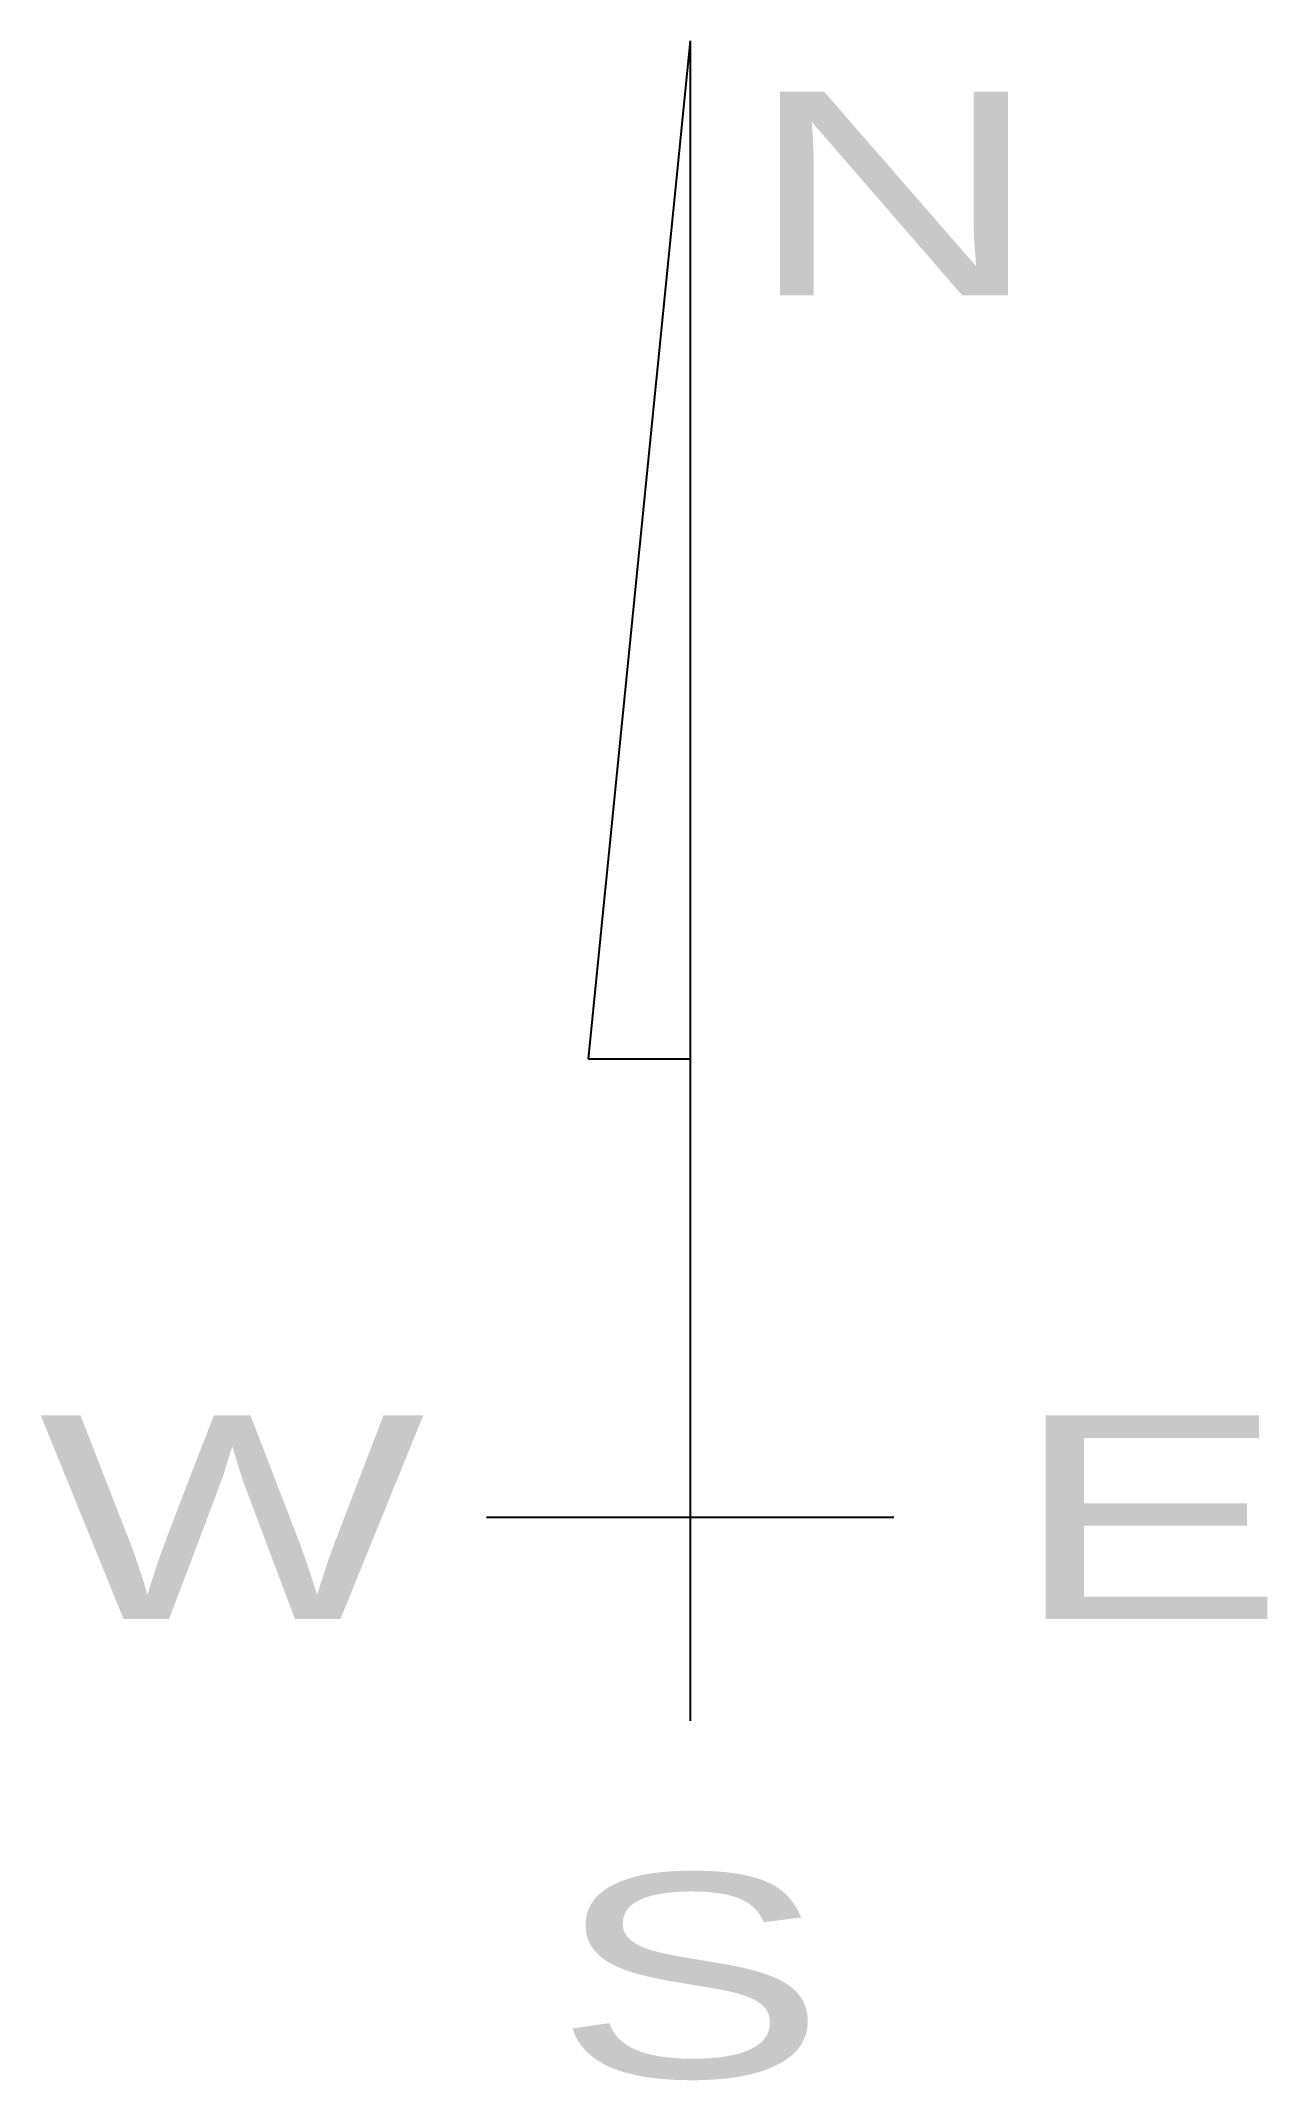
# Model space of a CAD drawing. Extents: x -1276 to 1134, y -1107 to 2902.
import ezdxf
from ezdxf.enums import TextEntityAlignment as Align

# ---------------------------------------------------------------- set-up
doc = ezdxf.new("R2010")
doc.units = 0
doc.layers.get('0').update_dxf_attribs({"linetype": 'CONTINUOUS'})

msp = doc.modelspace()

# ---------------------------------------------------------------- linework, layer by layer
at = {"color": 0}
for p, q in [((0, 2902.1), (-200.1, 900.7)), ((0, 2902.1), (0, -400.3)), ((-200.1, 900.7), (0, 900.7)), ((-400.3, 0), (400.3, 0))]:
    msp.add_line(p, q, dxfattribs=at)

# ---------------------------------------------------------------- texts
at = {"color": 0, "width": 1.5}
for s, p in [('N', (400.3, 2601.9)), ('W', (-900.7, 0)), ('E', (900.7, 0)), ('S', (0, -900.7))]:
    msp.add_text(s, height=400.3, dxfattribs=at).set_placement(p, align=Align.MIDDLE)

doc.saveas('drawing.dxf')
